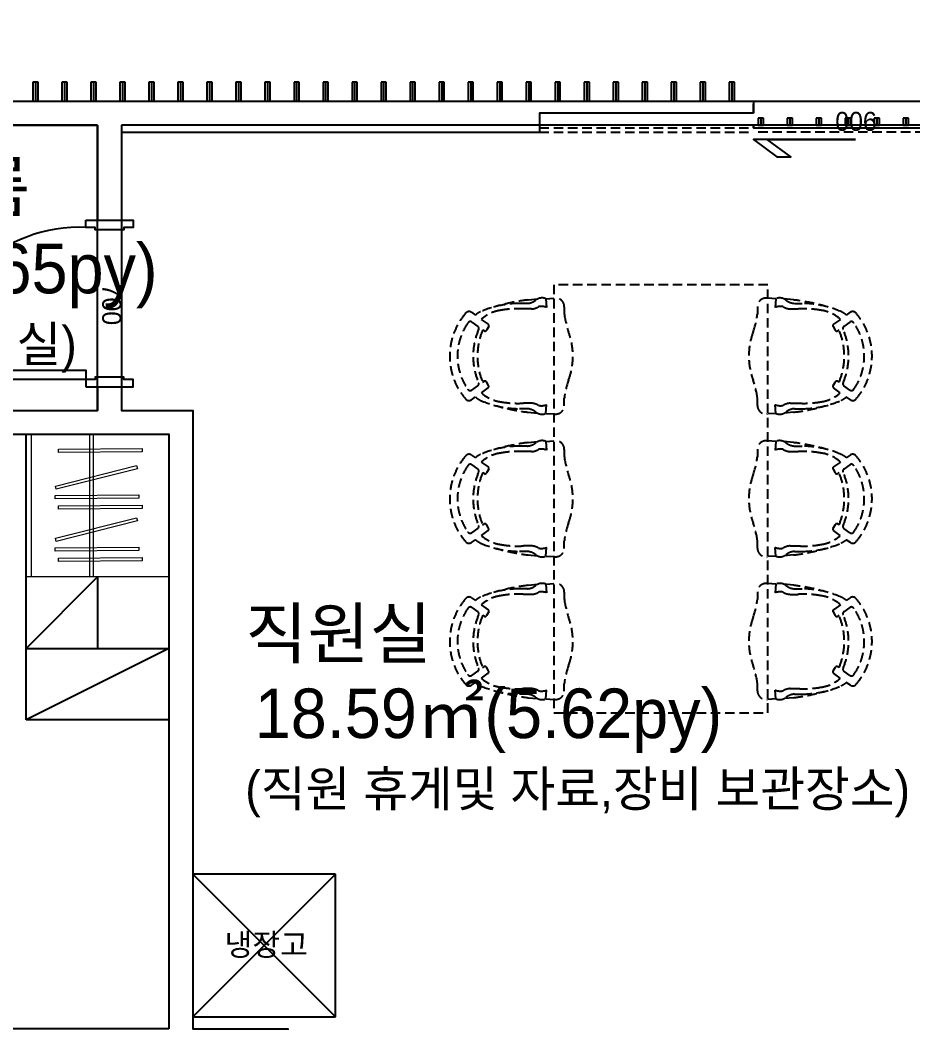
# Model space of a CAD drawing. Extents: x 11477420 to 23072185, y -28506554 to -14238804.
# Drawn here: x 11498712 to 11502467, y -14281274 to -14277058 of the extents above; entities that cross this region are included whole.
import ezdxf
from ezdxf.enums import TextEntityAlignment as Align

# ---------------------------------------------------------------- set-up
doc = ezdxf.new("R2010")
doc.units = 0
doc.header["$LTSCALE"] = 50
doc.header["$MEASUREMENT"] = 0
doc.linetypes.add('DH-HID2', pattern=[1.2, 0.8, -0.4])
doc.layers.get('0').update_dxf_attribs({"linetype": 'CONTINUOUS'})
doc.layers.get('DEFPOINTS').update_dxf_attribs({"linetype": 'CONTINUOUS'})
for name, color, linetype in [('0-ELC TEXT', 7, 'CONTINUOUS'), ('03-WAL NEW', 3, 'CONTINUOUS'), ('04_FUR', 6, 'CONTINUOUS'), ('07-DIM WAL', 5, 'CONTINUOUS'), ('1.천장.벽체선(내벽)', 3, 'CONTINUOUS'), ('2.글자선', 60, 'CONTINUOUS'), ('3 가구-붙박이', 6, 'CONTINUOUS'), ('3.기호.계단선', 30, 'CONTINUOUS'), ('4.가구-붙박이', 6, 'CONTINUOUS'), ('C-WIN', 4, 'CONTINUOUS'), ('CO-DO-FR', 7, 'CONTINUOUS'), ('CO-DOOR', 8, 'CONTINUOUS'), ('FU-FURM', 251, 'DH-HID2')]:
    doc.layers.add(name, color=color, linetype=linetype)
doc.layers.add('Arch', color=8, linetype='CONTINUOUS', lineweight=0)
doc.styles.add('DAWIN', font='NanumSquareR.ttf')
doc.styles.add('W-TEXT2', font='Dotum.ttf')
doc.styles.add('맑은 고딕', font='malgun.ttf')
doc.styles.add('코레일둥고', font='Korail_Round_Gothic_Medium.ttf')
doc.dimstyles.new('80', dxfattribs={"dimscale": 80, "dimtxt": 2.2, "dimasz": 3, "dimexe": 1.25, "dimexo": 0.625, "dimtad": 1, "dimdec": 0, "dimzin": 0, "dimdsep": 46, "dimlunit": 6, "dimtxsty": 'DAWIN', "dimblk1": 'DOTSMALL', "dimblk2": 'DOTSMALL', "dimsah": 1, "dimcen": 0.001, "dimclrd": 1, "dimclre": 1, "dimclrt": 3, "dimadec": 0, "dimazin": 0, "dimtfac": 1, "dimtdec": 0, "dimtix": 1, "dimtmove": 2, "dimatfit": 3, "dimldrblk": 'DOTSMALL', "dimfxl": 0, "dimtolj": 1, "dimtzin": 0, "dimarcsym": 0})

# ---------------------------------------------------------------- blocks, each defined once
blk = doc.blocks.new('flooor2')
at = {"layer": '03-WAL NEW', "color": 8}
for p, q in [((11533188.1, -14277319.4), (11533166.1, -14277319.4)), ((11533166.1, -14277319.4), (11533166.1, -14277399.4)), ((11533188.1, -14277399.4), (11533188.1, -14277319.4)), ((11533310.1, -14277319.4), (11533288.1, -14277319.4)), ((11533288.1, -14277319.4), (11533288.1, -14277399.4)), ((11533310.1, -14277399.4), (11533310.1, -14277319.4)), ((11533432.1, -14277319.4), (11533410.1, -14277319.4)), ((11533410.1, -14277319.4), (11533410.1, -14277399.4)), ((11533432.1, -14277399.4), (11533432.1, -14277319.4)), ((11533554.1, -14277319.4), (11533532.1, -14277319.4)), ((11533532.1, -14277319.4), (11533532.1, -14277399.4)), ((11533554.1, -14277399.4), (11533554.1, -14277319.4)), ((11533676.1, -14277319.4), (11533654.1, -14277319.4)), ((11533654.1, -14277319.4), (11533654.1, -14277399.4)), ((11533676.1, -14277399.4), (11533676.1, -14277319.4)), ((11533798.1, -14277319.4), (11533776.1, -14277319.4)), ((11533776.1, -14277319.4), (11533776.1, -14277399.4)), ((11533798.1, -14277399.4), (11533798.1, -14277319.4)), ((11533920.1, -14277319.4), (11533898.1, -14277319.4)), ((11533898.1, -14277319.4), (11533898.1, -14277399.4)), ((11533920.1, -14277399.4), (11533920.1, -14277319.4)), ((11534042.1, -14277319.4), (11534020.1, -14277319.4)), ((11534020.1, -14277319.4), (11534020.1, -14277399.4)), ((11534042.1, -14277399.4), (11534042.1, -14277319.4)), ((11534164.1, -14277319.4), (11534142.1, -14277319.4)), ((11534142.1, -14277319.4), (11534142.1, -14277399.4)), ((11534164.1, -14277399.4), (11534164.1, -14277319.4)), ((11534286.1, -14277319.4), (11534264.1, -14277319.4)), ((11534264.1, -14277319.4), (11534264.1, -14277399.4)), ((11534286.1, -14277399.4), (11534286.1, -14277319.4)), ((11534408.1, -14277319.4), (11534386.1, -14277319.4)), ((11534386.1, -14277319.4), (11534386.1, -14277399.4)), ((11534408.1, -14277399.4), (11534408.1, -14277319.4)), ((11534530.1, -14277319.4), (11534508.1, -14277319.4)), ((11534508.1, -14277319.4), (11534508.1, -14277399.4)), ((11534530.1, -14277399.4), (11534530.1, -14277319.4)), ((11534652.1, -14277319.4), (11534630.1, -14277319.4)), ((11534630.1, -14277319.4), (11534630.1, -14277399.4)), ((11534652.1, -14277399.4), (11534652.1, -14277319.4)), ((11534774.1, -14277319.4), (11534752.1, -14277319.4)), ((11534752.1, -14277319.4), (11534752.1, -14277399.4)), ((11534774.1, -14277399.4), (11534774.1, -14277319.4)), ((11534896.1, -14277319.4), (11534874.1, -14277319.4)), ((11534874.1, -14277319.4), (11534874.1, -14277399.4)), ((11534896.1, -14277399.4), (11534896.1, -14277319.4)), ((11535018.1, -14277319.4), (11534996.1, -14277319.4)), ((11534996.1, -14277319.4), (11534996.1, -14277399.4)), ((11535018.1, -14277399.4), (11535018.1, -14277319.4)), ((11535140.1, -14277319.4), (11535118.1, -14277319.4)), ((11535118.1, -14277319.4), (11535118.1, -14277399.4)), ((11535140.1, -14277399.4), (11535140.1, -14277319.4)), ((11535262.1, -14277319.4), (11535240.1, -14277319.4)), ((11535240.1, -14277319.4), (11535240.1, -14277399.4)), ((11535262.1, -14277399.4), (11535262.1, -14277319.4)), ((11535384.1, -14277319.4), (11535362.1, -14277319.4)), ((11535362.1, -14277319.4), (11535362.1, -14277399.4)), ((11535384.1, -14277399.4), (11535384.1, -14277319.4)), ((11535506.1, -14277319.4), (11535484.1, -14277319.4)), ((11535484.1, -14277319.4), (11535484.1, -14277399.4)), ((11535506.1, -14277399.4), (11535506.1, -14277319.4)), ((11535628.1, -14277319.4), (11535606.1, -14277319.4)), ((11535606.1, -14277319.4), (11535606.1, -14277399.4)), ((11535628.1, -14277399.4), (11535628.1, -14277319.4)), ((11535750.1, -14277319.4), (11535728.1, -14277319.4)), ((11535728.1, -14277319.4), (11535728.1, -14277399.4)), ((11535750.1, -14277399.4), (11535750.1, -14277319.4)), ((11535872.1, -14277319.4), (11535850.1, -14277319.4)), ((11535850.1, -14277319.4), (11535850.1, -14277399.4)), ((11535872.1, -14277399.4), (11535872.1, -14277319.4)), ((11535994.1, -14277319.4), (11535972.1, -14277319.4)), ((11535972.1, -14277319.4), (11535972.1, -14277399.4)), ((11535994.1, -14277399.4), (11535994.1, -14277319.4)), ((11536116.1, -14277319.4), (11536094.1, -14277319.4)), ((11536094.1, -14277319.4), (11536094.1, -14277399.4)), ((11536116.1, -14277399.4), (11536116.1, -14277319.4)), ((11533166.1, -14277399.4), (11533188.1, -14277399.4)), ((11533288.1, -14277399.4), (11533310.1, -14277399.4)), ((11533410.1, -14277399.4), (11533432.1, -14277399.4)), ((11533532.1, -14277399.4), (11533554.1, -14277399.4)), ((11533654.1, -14277399.4), (11533676.1, -14277399.4)), ((11533776.1, -14277399.4), (11533798.1, -14277399.4)), ((11533898.1, -14277399.4), (11533920.1, -14277399.4)), ((11534020.1, -14277399.4), (11534042.1, -14277399.4)), ((11534142.1, -14277399.4), (11534164.1, -14277399.4)), ((11534264.1, -14277399.4), (11534286.1, -14277399.4)), ((11534386.1, -14277399.4), (11534408.1, -14277399.4)), ((11534508.1, -14277399.4), (11534530.1, -14277399.4)), ((11534630.1, -14277399.4), (11534652.1, -14277399.4)), ((11534752.1, -14277399.4), (11534774.1, -14277399.4)), ((11534874.1, -14277399.4), (11534896.1, -14277399.4)), ((11534996.1, -14277399.4), (11535018.1, -14277399.4)), ((11535118.1, -14277399.4), (11535140.1, -14277399.4)), ((11535240.1, -14277399.4), (11535262.1, -14277399.4)), ((11535362.1, -14277399.4), (11535384.1, -14277399.4)), ((11535484.1, -14277399.4), (11535506.1, -14277399.4)), ((11535606.1, -14277399.4), (11535628.1, -14277399.4)), ((11535728.1, -14277399.4), (11535750.1, -14277399.4)), ((11535850.1, -14277399.4), (11535872.1, -14277399.4)), ((11535972.1, -14277399.4), (11535994.1, -14277399.4)), ((11536094.1, -14277399.4), (11536116.1, -14277399.4)), ((11536238.1, -14277470.2), (11536216.1, -14277470.2)), ((11536216.1, -14277470.2), (11536216.1, -14277500.2)), ((11536216.1, -14277500.2), (11536238.1, -14277500.2)), ((11536238.1, -14277500.2), (11536238.1, -14277470.2)), ((11536360.1, -14277470.2), (11536338.1, -14277470.2)), ((11536338.1, -14277470.2), (11536338.1, -14277500.2)), ((11536338.1, -14277500.2), (11536360.1, -14277500.2)), ((11536360.1, -14277500.2), (11536360.1, -14277470.2)), ((11536482.1, -14277470.2), (11536460.1, -14277470.2)), ((11536460.1, -14277470.2), (11536460.1, -14277500.2)), ((11536460.1, -14277500.2), (11536482.1, -14277500.2)), ((11536482.1, -14277500.2), (11536482.1, -14277470.2)), ((11536604.1, -14277470.2), (11536582.1, -14277470.2)), ((11536582.1, -14277470.2), (11536582.1, -14277500.2)), ((11536582.1, -14277500.2), (11536604.1, -14277500.2)), ((11536604.1, -14277500.2), (11536604.1, -14277470.2)), ((11536726.1, -14277470.2), (11536704.1, -14277470.2)), ((11536704.1, -14277470.2), (11536704.1, -14277500.2)), ((11536704.1, -14277500.2), (11536726.1, -14277500.2)), ((11536726.1, -14277500.2), (11536726.1, -14277470.2)), ((11536848.1, -14277470.2), (11536826.1, -14277470.2)), ((11536826.1, -14277470.2), (11536826.1, -14277500.2)), ((11536826.1, -14277500.2), (11536848.1, -14277500.2)), ((11536848.1, -14277500.2), (11536848.1, -14277470.2))]:
    blk.add_line(p, q, dxfattribs=at)
at = {"layer": '03-WAL NEW', "color": 8, "ltscale": 10}
for p, q in [((11533177.1, -14277319.4), (11533177.1, -14277399.4)), ((11533299.1, -14277319.4), (11533299.1, -14277399.4)), ((11533421.1, -14277319.4), (11533421.1, -14277399.4)), ((11533543.1, -14277319.4), (11533543.1, -14277399.4)), ((11533665.1, -14277319.4), (11533665.1, -14277399.4)), ((11533787.1, -14277319.4), (11533787.1, -14277399.4)), ((11533909.1, -14277319.4), (11533909.1, -14277399.4)), ((11534031.1, -14277319.4), (11534031.1, -14277399.4)), ((11534153.1, -14277319.4), (11534153.1, -14277399.4)), ((11534275.1, -14277319.4), (11534275.1, -14277399.4)), ((11534397.1, -14277319.4), (11534397.1, -14277399.4)), ((11534519.1, -14277319.4), (11534519.1, -14277399.4)), ((11534641.1, -14277319.4), (11534641.1, -14277399.4)), ((11534763.1, -14277319.4), (11534763.1, -14277399.4)), ((11534885.1, -14277319.4), (11534885.1, -14277399.4)), ((11535007.1, -14277319.4), (11535007.1, -14277399.4)), ((11535129.1, -14277319.4), (11535129.1, -14277399.4)), ((11535251.1, -14277319.4), (11535251.1, -14277399.4)), ((11535373.1, -14277319.4), (11535373.1, -14277399.4)), ((11535495.1, -14277319.4), (11535495.1, -14277399.4)), ((11535617.1, -14277319.4), (11535617.1, -14277399.4)), ((11535739.1, -14277319.4), (11535739.1, -14277399.4)), ((11535861.1, -14277319.4), (11535861.1, -14277399.4)), ((11535983.1, -14277319.4), (11535983.1, -14277399.4)), ((11536105.1, -14277319.4), (11536105.1, -14277399.4)), ((11536227.1, -14277470.2), (11536227.1, -14277500.2)), ((11536349.1, -14277470.2), (11536349.1, -14277500.2)), ((11536471.1, -14277470.2), (11536471.1, -14277500.2)), ((11536593.1, -14277470.2), (11536593.1, -14277500.2)), ((11536715.1, -14277470.2), (11536715.1, -14277500.2)), ((11536837.1, -14277470.2), (11536837.1, -14277500.2))]:
    blk.add_line(p, q, dxfattribs=at)
at = {"layer": '04_FUR', "color": 8}
blk.add_line((11534438.1, -14281249.4), (11533838.1, -14280649.4), dxfattribs=at)
at = {"layer": '1.천장.벽체선(내벽)', "ltscale": 30}
for p, q in [((11530238.1, -14277399.4), (11536196.1, -14277399.4)), ((11536196.1, -14277399.4), (11536196.1, -14277449.4)), ((11531638.1, -14277499.4), (11533438.1, -14277499.4)), ((11533438.1, -14277499.4), (11533438.1, -14277899.4)), ((11533538.1, -14277529.4), (11535296.1, -14277529.4)), ((11533538.1, -14277529.4), (11533538.1, -14277899.4)), ((11533438.1, -14277899.4), (11533538.1, -14277899.4)), ((11533438.1, -14278599.4), (11533538.1, -14278599.4)), ((11533438.1, -14278599.4), (11533438.1, -14278699.4)), ((11533538.1, -14278599.4), (11533538.1, -14278699.4)), ((11531638.1, -14278699.4), (11533438.1, -14278699.4)), ((11533538.1, -14278699.4), (11533838.1, -14278699.4)), ((11533838.1, -14278699.4), (11533838.1, -14281299.4)), ((11530338.1, -14278799.4), (11533738.1, -14278799.4)), ((11533738.1, -14278799.4), (11533738.1, -14281299.4))]:
    blk.add_line(p, q, dxfattribs=at)
blk.add_lwpolyline([(11536196.1, -14277449.4), (11535296.1, -14277449.4), (11535296.1, -14277529.4)], dxfattribs=at)
at = {"layer": '3 가구-붙박이', "color": 8}
for p, q in [((11533138.1, -14279999.4), (11533138.1, -14278799.4)), ((11533138.1, -14278799.4), (11533738.1, -14278799.4)), ((11533738.1, -14278799.4), (11533738.1, -14279999.4)), ((11533438.1, -14279399.4), (11533138.1, -14279699.4)), ((11533438.1, -14279399.4), (11533438.1, -14279699.4)), ((11533138.1, -14279699.4), (11533738.1, -14279699.4)), ((11533138.1, -14279699.4), (11533738.1, -14279699.4)), ((11533738.1, -14279699.4), (11533138.1, -14279999.4)), ((11533738.1, -14279999.4), (11533138.1, -14279999.4))]:
    blk.add_line(p, q, dxfattribs=at)
at = {"layer": '4.가구-붙박이', "color": 8}
for p, q in [((11534438.1, -14280649.4), (11533838.1, -14281249.4)), ((11534438.1, -14280649.4), (11533838.1, -14280649.4)), ((11533838.1, -14280649.4), (11533838.1, -14281249.4)), ((11534438.1, -14281249.4), (11534438.1, -14280649.4)), ((11533838.1, -14281249.4), (11534438.1, -14281249.4))]:
    blk.add_line(p, q, dxfattribs=at)
at = {"layer": 'Arch', "color": 8}
for p, q in [((11533138.1, -14278799.4), (11533738.1, -14278799.4)), ((11533138.1, -14279399.4), (11533138.1, -14278799.4)), ((11533158.1, -14278799.4), (11533158.1, -14279399.4)), ((11533405.6, -14279399.4), (11533405.6, -14278799.4)), ((11533420.6, -14279399.4), (11533420.6, -14278799.4)), ((11533738.1, -14278799.4), (11533738.1, -14279399.4)), ((11533273.4, -14278862.1), (11533625.5, -14278859)), ((11533273.5, -14278876.1), (11533273.4, -14278862.1)), ((11533625.7, -14278873), (11533273.5, -14278876.1)), ((11533625.5, -14278859), (11533625.7, -14278873)), ((11533260.9, -14279016.9), (11533602.3, -14278930.5)), ((11533602.3, -14278930.5), (11533605.7, -14278944.1)), ((11533605.7, -14278944.1), (11533264.3, -14279030.5)), ((11533264.3, -14279030.5), (11533260.9, -14279016.9)), ((11533259.2, -14279056.8), (11533611.4, -14279053.7)), ((11533259.3, -14279070.8), (11533259.2, -14279056.8)), ((11533611.4, -14279053.7), (11533611.5, -14279067.7)), ((11533611.5, -14279067.7), (11533259.3, -14279070.8)), ((11533273.4, -14279100.7), (11533625.5, -14279097.6)), ((11533273.5, -14279114.7), (11533273.4, -14279100.7)), ((11533625.5, -14279097.6), (11533625.7, -14279111.6)), ((11533625.7, -14279111.6), (11533273.5, -14279114.7)), ((11533260.9, -14279236.7), (11533602.3, -14279150.3)), ((11533605.7, -14279163.9), (11533264.3, -14279250.3)), ((11533602.3, -14279150.3), (11533605.7, -14279163.9)), ((11533259.2, -14279276.6), (11533611.4, -14279273.5)), ((11533264.3, -14279250.3), (11533260.9, -14279236.7)), ((11533611.4, -14279273.5), (11533611.5, -14279287.5)), ((11533259.3, -14279290.6), (11533259.2, -14279276.6)), ((11533611.5, -14279287.5), (11533259.3, -14279290.6)), ((11533273.4, -14279320.5), (11533625.5, -14279317.4)), ((11533625.5, -14279317.4), (11533625.7, -14279331.4)), ((11533273.5, -14279334.5), (11533273.4, -14279320.5)), ((11533625.7, -14279331.4), (11533273.5, -14279334.5)), ((11533738.1, -14279399.4), (11533138.1, -14279399.4))]:
    blk.add_line(p, q, dxfattribs=at)
at = {"layer": 'CO-DO-FR', "color": 8}
for points in [[(11533388.1, -14277899.4), (11533588.1, -14277899.4), (11533588.1, -14277929.4), (11533548.1, -14277929.4), (11533548.1, -14277939.4), (11533428.1, -14277939.4), (11533428.1, -14277929.4), (11533388.1, -14277929.4), (11533388.1, -14277899.4)], [(11533388.1, -14278599.4), (11533588.1, -14278599.4), (11533588.1, -14278569.4), (11533548.1, -14278569.4), (11533548.1, -14278559.4), (11533428.1, -14278559.4), (11533428.1, -14278569.4), (11533388.1, -14278569.4), (11533388.1, -14278599.4)]]:
    blk.add_lwpolyline(points, close=True, dxfattribs=at)
at = {"layer": 'CO-DOOR', "color": 8, "linetype": 'DH-HID2'}
for points in [[(11536196.1, -14277449.4), (11536196.1, -14277399.4), (11537096.1, -14277399.4), (11537096.1, -14277529.4), (11536196.1, -14277529.4)], [(11536196.1, -14277449.4), (11535296.1, -14277449.4), (11535296.1, -14277529.4), (11536196.1, -14277529.4)]]:
    blk.add_lwpolyline(points, dxfattribs=at)
blk.add_lwpolyline([(11536196.1, -14277500.2), (11535296.1, -14277500.2), (11535296.1, -14277510.2), (11536196.1, -14277510.2)], close=True, dxfattribs=at)
at = {"layer": 'CO-DOOR', "color": 8}
for points in [[(11537096.1, -14277500.2), (11536196.1, -14277500.2), (11536196.1, -14277510.2), (11537096.1, -14277510.2)], [(11536625.2, -14277560.2), (11536196.1, -14277560.2), (11536294.7, -14277632.5), (11536353, -14277632.5), (11536254.4, -14277560.2), (11536625.2, -14277560.2)]]:
    blk.add_lwpolyline(points, close=True, dxfattribs=at)
at = {"layer": 'CO-DOOR'}
blk.add_lwpolyline([(11532748.1, -14278529.4), (11533388.1, -14278529.4), (11533388.1, -14278569.4), (11532748.1, -14278569.4)], close=True, dxfattribs=at)
blk.add_arc((11533359.9, -14278540.7), 611.9, 87.3614, 181.0566, dxfattribs=at)
at = {"layer": 'FU-FURM', "color": 8}
for p, q in [((11535356.9, -14278170.5), (11535356.9, -14279970.5)), ((11536256.9, -14278170.5), (11535356.9, -14278170.5)), ((11536256.9, -14279970.5), (11536256.9, -14278170.5)), ((11535245.4, -14278249), (11535212.2, -14278249)), ((11535249.1, -14278234.2), (11535290.1, -14278229.7)), ((11535323.4, -14278229.2), (11535326.6, -14278266)), ((11535323.5, -14278229.6), (11535357.1, -14278227.1)), ((11535400.9, -14278262.8), (11535400.9, -14278294.2)), ((11536212.8, -14278262.8), (11536212.8, -14278294.2)), ((11536290.3, -14278229.6), (11536256.7, -14278227.1)), ((11536290.3, -14278229.2), (11536287.1, -14278266)), ((11536364.6, -14278234.2), (11536323.6, -14278229.7)), ((11536368.3, -14278249), (11536401.5, -14278249)), ((11535010.5, -14278286.6), (11535026.9, -14278298.1)), ((11535262.8, -14278272.4), (11535229.6, -14278272.4)), ((11536350.9, -14278272.4), (11536384.1, -14278272.4)), ((11536603.3, -14278286.6), (11536586.8, -14278298.1)), ((11535012.1, -14278327.4), (11535037.7, -14278346)), ((11535051.6, -14278316.2), (11535080.9, -14278336.8)), ((11535083, -14278346.4), (11535073.6, -14278361.9)), ((11536530.8, -14278346.4), (11536540.2, -14278361.9)), ((11536562.1, -14278316.2), (11536532.8, -14278336.8)), ((11536601.6, -14278327.4), (11536576, -14278346)), ((11535057.9, -14278360.4), (11535063.2, -14278364.1)), ((11536555.8, -14278360.4), (11536550.5, -14278364.1)), ((11535011.6, -14278613.4), (11535037.5, -14278595.3)), ((11535057.4, -14278580.6), (11535062.7, -14278576.9)), ((11535082.5, -14278594.5), (11535073, -14278579.1)), ((11536531.3, -14278594.5), (11536540.7, -14278579.1)), ((11536556.4, -14278580.6), (11536551, -14278576.9)), ((11536602.1, -14278613.4), (11536576.2, -14278595.3)), ((11535010, -14278654.4), (11535027, -14278642.5)), ((11535052.3, -14278625.2), (11535080.4, -14278604.2)), ((11536561.5, -14278625.2), (11536533.3, -14278604.2)), ((11536603.8, -14278654.4), (11536586.8, -14278642.5)), ((11535262.8, -14278668.6), (11535229.6, -14278668.6)), ((11535323.4, -14278711.8), (11535326.6, -14278675)), ((11535400.9, -14278678.2), (11535400.9, -14278646.8)), ((11536212.8, -14278678.2), (11536212.8, -14278646.8)), ((11536290.3, -14278711.8), (11536287.1, -14278675)), ((11536350.9, -14278668.6), (11536384.1, -14278668.6)), ((11535245.4, -14278692), (11535212.2, -14278692)), ((11535249.1, -14278706.8), (11535287.5, -14278710)), ((11535323.5, -14278711.3), (11535357.1, -14278713.8)), ((11536290.3, -14278711.3), (11536256.7, -14278713.8)), ((11536364.6, -14278706.8), (11536326.3, -14278710)), ((11536368.3, -14278692), (11536401.5, -14278692)), ((11535245.4, -14278849), (11535212.2, -14278849)), ((11535249.1, -14278834.2), (11535290.1, -14278829.7)), ((11535323.4, -14278829.2), (11535326.6, -14278866)), ((11535323.5, -14278829.6), (11535357.1, -14278827.1)), ((11536290.3, -14278829.6), (11536256.7, -14278827.1)), ((11536290.3, -14278829.2), (11536287.1, -14278866)), ((11536364.6, -14278834.2), (11536323.6, -14278829.7)), ((11536368.3, -14278849), (11536401.5, -14278849)), ((11535010.5, -14278886.6), (11535026.9, -14278898.1)), ((11535262.8, -14278872.4), (11535229.6, -14278872.4)), ((11535400.9, -14278862.8), (11535400.9, -14278894.2)), ((11536212.8, -14278862.8), (11536212.8, -14278894.2)), ((11536350.9, -14278872.4), (11536384.1, -14278872.4)), ((11536603.3, -14278886.6), (11536586.8, -14278898.1)), ((11535012.1, -14278927.4), (11535037.7, -14278946)), ((11535051.6, -14278916.2), (11535080.9, -14278936.8)), ((11536562.1, -14278916.2), (11536532.8, -14278936.8)), ((11536601.6, -14278927.4), (11536576, -14278946)), ((11535057.9, -14278960.4), (11535063.2, -14278964.1)), ((11535083, -14278946.4), (11535073.6, -14278961.9)), ((11536530.8, -14278946.4), (11536540.2, -14278961.9)), ((11536555.8, -14278960.4), (11536550.5, -14278964.1)), ((11535057.4, -14279180.6), (11535062.7, -14279176.9)), ((11535082.5, -14279194.5), (11535073, -14279179.1)), ((11536531.3, -14279194.5), (11536540.7, -14279179.1)), ((11536556.4, -14279180.6), (11536551, -14279176.9)), ((11535011.6, -14279213.4), (11535037.5, -14279195.3)), ((11535052.3, -14279225.2), (11535080.4, -14279204.2)), ((11536561.5, -14279225.2), (11536533.3, -14279204.2)), ((11536602.1, -14279213.4), (11536576.2, -14279195.3)), ((11535010, -14279254.4), (11535027, -14279242.5)), ((11535262.8, -14279268.6), (11535229.6, -14279268.6)), ((11535323.4, -14279311.8), (11535326.6, -14279275)), ((11535400.9, -14279278.2), (11535400.9, -14279246.8)), ((11536212.8, -14279278.2), (11536212.8, -14279246.8)), ((11536290.3, -14279311.8), (11536287.1, -14279275)), ((11536350.9, -14279268.6), (11536384.1, -14279268.6)), ((11536603.8, -14279254.4), (11536586.8, -14279242.5)), ((11535245.4, -14279292), (11535212.2, -14279292)), ((11535249.1, -14279306.8), (11535287.5, -14279310)), ((11535323.5, -14279311.3), (11535357.1, -14279313.8)), ((11536290.3, -14279311.3), (11536256.7, -14279313.8)), ((11536364.6, -14279306.8), (11536326.3, -14279310)), ((11536368.3, -14279292), (11536401.5, -14279292)), ((11535249.1, -14279434.2), (11535290.1, -14279429.7)), ((11535323.4, -14279429.2), (11535326.6, -14279466)), ((11535323.5, -14279429.6), (11535357.1, -14279427.1)), ((11536290.3, -14279429.6), (11536256.7, -14279427.1)), ((11536290.3, -14279429.2), (11536287.1, -14279466)), ((11536364.6, -14279434.2), (11536323.6, -14279429.7)), ((11535010.5, -14279486.6), (11535026.9, -14279498.1)), ((11535245.4, -14279449), (11535212.2, -14279449)), ((11535262.8, -14279472.4), (11535229.6, -14279472.4)), ((11535400.9, -14279462.8), (11535400.9, -14279494.2)), ((11536212.8, -14279462.8), (11536212.8, -14279494.2)), ((11536350.9, -14279472.4), (11536384.1, -14279472.4)), ((11536368.3, -14279449), (11536401.5, -14279449)), ((11536603.3, -14279486.6), (11536586.8, -14279498.1)), ((11535012.1, -14279527.4), (11535037.7, -14279546)), ((11535051.6, -14279516.2), (11535080.9, -14279536.8)), ((11536562.1, -14279516.2), (11536532.8, -14279536.8)), ((11536601.6, -14279527.4), (11536576, -14279546)), ((11535057.9, -14279560.4), (11535063.2, -14279564.1)), ((11535083, -14279546.4), (11535073.6, -14279561.9)), ((11536530.8, -14279546.4), (11536540.2, -14279561.9)), ((11536555.8, -14279560.4), (11536550.5, -14279564.1)), ((11535057.4, -14279780.6), (11535062.7, -14279776.9)), ((11535082.5, -14279794.5), (11535073, -14279779.1)), ((11536531.3, -14279794.5), (11536540.7, -14279779.1)), ((11536556.4, -14279780.6), (11536551, -14279776.9)), ((11535011.6, -14279813.4), (11535037.5, -14279795.3)), ((11535052.3, -14279825.2), (11535080.4, -14279804.2)), ((11536561.5, -14279825.2), (11536533.3, -14279804.2)), ((11536602.1, -14279813.4), (11536576.2, -14279795.3)), ((11535010, -14279854.4), (11535027, -14279842.5)), ((11535400.9, -14279878.2), (11535400.9, -14279846.8)), ((11536212.8, -14279878.2), (11536212.8, -14279846.8)), ((11536603.8, -14279854.4), (11536586.8, -14279842.5)), ((11535245.4, -14279892), (11535212.2, -14279892)), ((11535262.8, -14279868.6), (11535229.6, -14279868.6)), ((11535249.1, -14279906.8), (11535287.5, -14279910)), ((11535323.4, -14279911.8), (11535326.6, -14279875)), ((11536290.3, -14279911.8), (11536287.1, -14279875)), ((11536364.6, -14279906.8), (11536326.3, -14279910)), ((11536350.9, -14279868.6), (11536384.1, -14279868.6)), ((11536368.3, -14279892), (11536401.5, -14279892)), ((11535323.5, -14279911.3), (11535357.1, -14279913.8)), ((11536290.3, -14279911.3), (11536256.7, -14279913.8)), ((11535356.9, -14279970.5), (11536256.9, -14279970.5))]:
    blk.add_line(p, q, dxfattribs=at)
for centre, radius, start, end in [((11535217.8, -14278678.6), 429.7, 90.741, 113.2464), ((11535359.7, -14279131.8), 904.4, 97.027, 106.4522), ((11535240.3, -14278182.9), 66.3, 274.4485, 309.3424), ((11535258.8, -14278206.2), 66.3, 273.4486, 300.9443), ((11535307.4, -14278268.9), 42.8, 68.0372, 125.8882), ((11535304.9, -14278320.6), 58.8, 68.3372, 101.7542), ((11535364.8, -14278262.8), 36.1, 0, 97.0165), ((11536249, -14278262.8), 36.1, 82.9835, 180), ((11536308.8, -14278320.6), 58.8, 78.2458, 111.6628), ((11536306.3, -14278268.9), 42.8, 54.1118, 111.9628), ((11536354.9, -14278206.2), 66.3, 239.0557, 266.5514), ((11536373.5, -14278182.9), 66.3, 230.6576, 265.5515), ((11536254, -14279131.8), 904.4, 73.5478, 82.973), ((11536396, -14278678.6), 429.7, 66.7536, 89.259), ((11535194.6, -14278470.7), 275.8, 138.9849, 220.9236), ((11535000.3, -14278301.6), 18.1, 55.9124, 139.2502), ((11535092.8, -14278374.3), 100.8, 116.247, 130.7292), ((11535153.1, -14278427.5), 150.6, 97.4757, 132.378), ((11535205.7, -14278675.1), 403.4, 86.5986, 100.3067), ((11535765.6, -14278246.9), 367.7, 187.3884, 199.5163), ((11535848.2, -14278246.9), 367.7, 340.4837, 352.6116), ((11536408, -14278675.1), 403.4, 79.6933, 93.4014), ((11536460.6, -14278427.5), 150.6, 47.622, 82.5243), ((11536520.9, -14278374.3), 100.8, 49.2708, 63.753), ((11536613.5, -14278301.6), 18.1, 40.7498, 124.0876), ((11536419.1, -14278470.7), 275.8, 319.0764, 41.0151), ((11535194.6, -14278470.7), 243.3, 145.1442, 214.746), ((11535005.4, -14278337.2), 11.7, 55.4666, 152.3478), ((11535031.9, -14278353.7), 9.64, 333.6473, 52.908), ((11535076.8, -14278342.7), 7.23, 328.6924, 55.0004), ((11536537, -14278342.7), 7.23, 124.9996, 211.3076), ((11536581.8, -14278353.7), 9.64, 127.092, 206.3527), ((11536608.3, -14278337.2), 11.7, 27.6522, 124.5334), ((11536419.1, -14278470.7), 243.3, 325.254, 34.8558), ((11535301.7, -14278470.7), 284.4, 156.6471, 203.3047), ((11535319.8, -14278470.7), 284.4, 157.1404, 202.724), ((11535067.4, -14278358.2), 7.23, 234.9995, 328.6929), ((11535147.3, -14278470.5), 289.7, 339.6554, 20.3445), ((11536466.4, -14278470.5), 289.7, 159.6555, 200.3446), ((11536546.4, -14278358.2), 7.23, 211.3071, 305.0005), ((11536294, -14278470.7), 284.4, 337.276, 22.8596), ((11536312.1, -14278470.7), 284.4, 336.6953, 23.3529), ((11535031.7, -14278587.6), 9.64, 307.092, 26.3528), ((11535066.9, -14278582.8), 7.23, 31.3071, 124.9997), ((11535076.3, -14278598.3), 7.23, 304.9997, 31.3075), ((11535765.6, -14278694.1), 367.7, 160.4837, 172.6116), ((11535848.2, -14278694.1), 367.7, 7.3884, 19.5163), ((11536537.5, -14278598.3), 7.23, 148.6925, 235.0003), ((11536546.9, -14278582.8), 7.23, 55.0003, 148.6929), ((11536582, -14278587.6), 9.64, 153.6472, 232.908), ((11535004.9, -14278603.7), 11.7, 207.6527, 304.5336), ((11535093, -14278566.3), 100.8, 229.1184, 243.753), ((11535153.1, -14278513.5), 150.6, 227.9194, 262.5243), ((11536460.6, -14278513.5), 150.6, 277.4757, 312.0806), ((11536520.8, -14278566.3), 100.8, 296.247, 310.8816), ((11536608.8, -14278603.7), 11.7, 235.4664, 332.3473), ((11534999.8, -14278639.4), 18.1, 220.7501, 304.0875), ((11535217.8, -14278262.3), 429.7, 246.7536, 269.259), ((11535359.7, -14277809.2), 904.4, 253.5478, 262.973), ((11535205.7, -14278265.9), 403.4, 259.6933, 273.4014), ((11535258.8, -14278734.8), 66.3, 59.0557, 86.5514), ((11535304.9, -14278620.4), 58.8, 258.2458, 291.6628), ((11535364.8, -14278678.2), 36.1, 262.9835, 0), ((11536249, -14278678.2), 36.1, 180, 277.0165), ((11536308.8, -14278620.4), 58.8, 248.3372, 281.7542), ((11536354.9, -14278734.8), 66.3, 93.4486, 120.9443), ((11536254, -14277809.2), 904.4, 277.027, 286.4522), ((11536408, -14278265.9), 403.4, 266.5986, 280.3067), ((11536396, -14278262.3), 429.7, 270.741, 293.2464), ((11536613.9, -14278639.4), 18.1, 235.9125, 319.2499), ((11535207.1, -14278758.1), 66.3, 97.6833, 97.6834), ((11535240.3, -14278758.1), 66.3, 50.6575, 85.5515), ((11535307.4, -14278672.1), 42.8, 234.1119, 291.9627), ((11536306.3, -14278672.1), 42.8, 248.0373, 305.8881), ((11536373.5, -14278758.1), 66.3, 94.4485, 129.3425), ((11536406.7, -14278758.1), 66.3, 82.3166, 82.3167), ((11535217.8, -14279278.6), 429.7, 90.741, 113.2464), ((11535359.7, -14279731.8), 904.4, 97.027, 106.4522), ((11535240.3, -14278782.9), 66.3, 274.4485, 309.3424), ((11535307.4, -14278868.9), 42.8, 68.0372, 125.8882), ((11535364.8, -14278862.8), 36.1, 0, 97.0165), ((11536249, -14278862.8), 36.1, 82.9835, 180), ((11536306.3, -14278868.9), 42.8, 54.1118, 111.9628), ((11536373.5, -14278782.9), 66.3, 230.6576, 265.5515), ((11536254, -14279731.8), 904.4, 73.5478, 82.973), ((11536396, -14279278.6), 429.7, 66.7536, 89.259), ((11535194.6, -14279070.7), 275.8, 138.9849, 220.9236), ((11535000.3, -14278901.6), 18.1, 55.9124, 139.2502), ((11535092.8, -14278974.3), 100.8, 116.247, 130.7292), ((11535153.1, -14279027.5), 150.6, 97.4757, 132.378), ((11535205.7, -14279275.1), 403.4, 86.5986, 100.3067), ((11535258.8, -14278806.2), 66.3, 273.4486, 300.9443), ((11535304.9, -14278920.6), 58.8, 68.3372, 101.7542), ((11535765.6, -14278846.9), 367.7, 187.3884, 199.5163), ((11535848.2, -14278846.9), 367.7, 340.4837, 352.6116), ((11536308.8, -14278920.6), 58.8, 78.2458, 111.6628), ((11536354.9, -14278806.2), 66.3, 239.0557, 266.5514), ((11536408, -14279275.1), 403.4, 79.6933, 93.4014), ((11536460.6, -14279027.5), 150.6, 47.622, 82.5243), ((11536520.9, -14278974.3), 100.8, 49.2708, 63.753), ((11536613.5, -14278901.6), 18.1, 40.7498, 124.0876), ((11536419.1, -14279070.7), 275.8, 319.0764, 41.0151), ((11535194.6, -14279070.7), 243.3, 145.1442, 214.746), ((11535005.4, -14278937.2), 11.7, 55.4666, 152.3478), ((11535076.8, -14278942.7), 7.23, 328.6924, 55.0004), ((11536537, -14278942.7), 7.23, 124.9996, 211.3076), ((11536608.3, -14278937.2), 11.7, 27.6522, 124.5334), ((11536419.1, -14279070.7), 243.3, 325.254, 34.8558), ((11535301.7, -14279070.7), 284.4, 156.6471, 203.3047), ((11535319.8, -14279070.7), 284.4, 157.1404, 202.724), ((11535031.9, -14278953.7), 9.64, 333.6473, 52.908), ((11535067.4, -14278958.2), 7.23, 234.9995, 328.6929), ((11535147.3, -14279070.5), 289.7, 339.6554, 20.3445), ((11536466.4, -14279070.5), 289.7, 159.6555, 200.3446), ((11536546.4, -14278958.2), 7.23, 211.3071, 305.0005), ((11536294, -14279070.7), 284.4, 337.276, 22.8596), ((11536581.8, -14278953.7), 9.64, 127.092, 206.3527), ((11536312.1, -14279070.7), 284.4, 336.6953, 23.3529), ((11535031.7, -14279187.6), 9.64, 307.092, 26.3528), ((11535066.9, -14279182.8), 7.23, 31.3071, 124.9997), ((11535765.6, -14279294.1), 367.7, 160.4837, 172.6116), ((11535848.2, -14279294.1), 367.7, 7.3884, 19.5163), ((11536546.9, -14279182.8), 7.23, 55.0003, 148.6929), ((11536582, -14279187.6), 9.64, 153.6472, 232.908), ((11535004.9, -14279203.7), 11.7, 207.6527, 304.5336), ((11535153.1, -14279113.5), 150.6, 227.9194, 262.5243), ((11535076.3, -14279198.3), 7.23, 304.9997, 31.3075), ((11536460.6, -14279113.5), 150.6, 277.4757, 312.0806), ((11536537.5, -14279198.3), 7.23, 148.6925, 235.0003), ((11536608.8, -14279203.7), 11.7, 235.4664, 332.3473), ((11534999.8, -14279239.4), 18.1, 220.7501, 304.0875), ((11535093, -14279166.3), 100.8, 229.1184, 243.753), ((11535217.8, -14278862.3), 429.7, 246.7536, 269.259), ((11535205.7, -14278865.9), 403.4, 259.6933, 273.4014), ((11535258.8, -14279334.8), 66.3, 59.0557, 86.5514), ((11535304.9, -14279220.4), 58.8, 258.2458, 291.6628), ((11536308.8, -14279220.4), 58.8, 248.3372, 281.7542), ((11536354.9, -14279334.8), 66.3, 93.4486, 120.9443), ((11536408, -14278865.9), 403.4, 266.5986, 280.3067), ((11536396, -14278862.3), 429.7, 270.741, 293.2464), ((11536520.8, -14279166.3), 100.8, 296.247, 310.8816), ((11536613.9, -14279239.4), 18.1, 235.9125, 319.2499), ((11535359.7, -14278409.2), 904.4, 253.5478, 262.973), ((11535207.1, -14279358.1), 66.3, 97.6833, 97.6834), ((11535240.3, -14279358.1), 66.3, 50.6575, 85.5515), ((11535307.4, -14279272.1), 42.8, 234.1119, 291.9627), ((11535364.8, -14279278.2), 36.1, 262.9835, 0), ((11536249, -14279278.2), 36.1, 180, 277.0165), ((11536306.3, -14279272.1), 42.8, 248.0373, 305.8881), ((11536373.5, -14279358.1), 66.3, 94.4485, 129.3425), ((11536254, -14278409.2), 904.4, 277.027, 286.4522), ((11536406.7, -14279358.1), 66.3, 82.3166, 82.3167), ((11535359.7, -14280331.8), 904.4, 97.027, 106.4522), ((11535240.3, -14279382.9), 66.3, 274.4485, 309.3424), ((11535307.4, -14279468.9), 42.8, 68.0372, 125.8882), ((11535364.8, -14279462.8), 36.1, 0, 97.0165), ((11536249, -14279462.8), 36.1, 82.9835, 180), ((11536306.3, -14279468.9), 42.8, 54.1118, 111.9628), ((11536373.5, -14279382.9), 66.3, 230.6576, 265.5515), ((11536254, -14280331.8), 904.4, 73.5478, 82.973), ((11535000.3, -14279501.6), 18.1, 55.9124, 139.2502), ((11535092.8, -14279574.3), 100.8, 116.247, 130.7292), ((11535217.8, -14279878.6), 429.7, 90.741, 113.2464), ((11535153.1, -14279627.5), 150.6, 97.4757, 132.378), ((11535205.7, -14279875.1), 403.4, 86.5986, 100.3067), ((11535258.8, -14279406.2), 66.3, 273.4486, 300.9443), ((11535304.9, -14279520.6), 58.8, 68.3372, 101.7542), ((11536308.8, -14279520.6), 58.8, 78.2458, 111.6628), ((11536354.9, -14279406.2), 66.3, 239.0557, 266.5514), ((11536408, -14279875.1), 403.4, 79.6933, 93.4014), ((11536396, -14279878.6), 429.7, 66.7536, 89.259), ((11536460.6, -14279627.5), 150.6, 47.622, 82.5243), ((11536520.9, -14279574.3), 100.8, 49.2708, 63.753), ((11536613.5, -14279501.6), 18.1, 40.7498, 124.0876), ((11535194.6, -14279670.7), 275.8, 138.9849, 220.9236), ((11535005.4, -14279537.2), 11.7, 55.4666, 152.3478), ((11535765.6, -14279446.9), 367.7, 187.3884, 199.5163), ((11535848.2, -14279446.9), 367.7, 340.4837, 352.6116), ((11536608.3, -14279537.2), 11.7, 27.6522, 124.5334), ((11536419.1, -14279670.7), 275.8, 319.0764, 41.0151), ((11535194.6, -14279670.7), 243.3, 145.1442, 214.746), ((11535301.7, -14279670.7), 284.4, 156.6471, 203.3047), ((11535319.8, -14279670.7), 284.4, 157.1404, 202.724), ((11535031.9, -14279553.7), 9.64, 333.6473, 52.908), ((11535067.4, -14279558.2), 7.23, 234.9995, 328.6929), ((11535076.8, -14279542.7), 7.23, 328.6924, 55.0004), ((11535147.3, -14279670.5), 289.7, 339.6554, 20.3445), ((11536466.4, -14279670.5), 289.7, 159.6555, 200.3446), ((11536537, -14279542.7), 7.23, 124.9996, 211.3076), ((11536546.4, -14279558.2), 7.23, 211.3071, 305.0005), ((11536294, -14279670.7), 284.4, 337.276, 22.8596), ((11536581.8, -14279553.7), 9.64, 127.092, 206.3527), ((11536312.1, -14279670.7), 284.4, 336.6953, 23.3529), ((11536419.1, -14279670.7), 243.3, 325.254, 34.8558), ((11535066.9, -14279782.8), 7.23, 31.3071, 124.9997), ((11535765.6, -14279894.1), 367.7, 160.4837, 172.6116), ((11535848.2, -14279894.1), 367.7, 7.3884, 19.5163), ((11536546.9, -14279782.8), 7.23, 55.0003, 148.6929), ((11535004.9, -14279803.7), 11.7, 207.6527, 304.5336), ((11535031.7, -14279787.6), 9.64, 307.092, 26.3528), ((11535076.3, -14279798.3), 7.23, 304.9997, 31.3075), ((11536537.5, -14279798.3), 7.23, 148.6925, 235.0003), ((11536582, -14279787.6), 9.64, 153.6472, 232.908), ((11536608.8, -14279803.7), 11.7, 235.4664, 332.3473), ((11534999.8, -14279839.4), 18.1, 220.7501, 304.0875), ((11535093, -14279766.3), 100.8, 229.1184, 243.753), ((11535217.8, -14279462.3), 429.7, 246.7536, 269.259), ((11535153.1, -14279713.5), 150.6, 227.9194, 262.5243), ((11535205.7, -14279465.9), 403.4, 259.6933, 273.4014), ((11536408, -14279465.9), 403.4, 266.5986, 280.3067), ((11536396, -14279462.3), 429.7, 270.741, 293.2464), ((11536460.6, -14279713.5), 150.6, 277.4757, 312.0806), ((11536520.8, -14279766.3), 100.8, 296.247, 310.8816), ((11536613.9, -14279839.4), 18.1, 235.9125, 319.2499), ((11535359.7, -14279009.2), 904.4, 253.5478, 262.973), ((11535207.1, -14279958.1), 66.3, 97.6833, 97.6834), ((11535240.3, -14279958.1), 66.3, 50.6575, 85.5515), ((11535258.8, -14279934.8), 66.3, 59.0557, 86.5514), ((11535307.4, -14279872.1), 42.8, 234.1119, 291.9627), ((11535304.9, -14279820.4), 58.8, 258.2458, 291.6628), ((11535364.8, -14279878.2), 36.1, 262.9835, 0), ((11536249, -14279878.2), 36.1, 180, 277.0165), ((11536308.8, -14279820.4), 58.8, 248.3372, 281.7542), ((11536306.3, -14279872.1), 42.8, 248.0373, 305.8881), ((11536354.9, -14279934.8), 66.3, 93.4486, 120.9443), ((11536373.5, -14279958.1), 66.3, 94.4485, 129.3425), ((11536254, -14279009.2), 904.4, 277.027, 286.4522), ((11536406.7, -14279958.1), 66.3, 82.3166, 82.3167)]:
    blk.add_arc(centre, radius, start, end, dxfattribs=at)
at = {"layer": '0-ELC TEXT', "color": 8, "style": '맑은 고딕'}
blk.add_text('냉장고', height=93.33, rotation=360, dxfattribs=at).set_placement((11534147.6, -14280945.3), align=Align.MIDDLE_CENTER)
at = {"layer": '2.글자선', "color": 8, "style": 'W-TEXT2'}
for s, rotation, p in [('900', 180, (11536627.6, -14277483.7)), ('700', 270, (11533497.6, -14278253.2))]:
    blk.add_text(s, height=80, rotation=rotation, dxfattribs=at).set_placement(p, align=Align.MIDDLE_CENTER)
blk = doc.blocks.new('_DOTSMALL')
at = {"color": 0, "linetype": 'ByBlock', "const_width": 0.5}
blk.add_lwpolyline([(-0.0625, 0, 1), (0.0625, 0, 1)], format="xyb", close=True, dxfattribs=at)
blk = doc.blocks.new('*D504')
at = {"layer": '07-DIM WAL', "color": 1, "lineweight": -2, "ltscale": 30}
for p, q in [((11503474.1, -14280408), (11503474.1, -14284499.4)), ((11499838.1, -14283449.4), (11499838.1, -14284499.4)), ((11499838.1, -14284399.4), (11503474.1, -14284399.4))]:
    blk.add_line(p, q, dxfattribs=at)
at = {"layer": 'DEFPOINTS', "color": 0, "ltscale": 30}
for p in [(11503474.1, -14280358), (11499838.1, -14283399.4), (11503474.1, -14284399.4)]:
    blk.add_point(p, dxfattribs=at)
at = {"layer": '07-DIM WAL', "color": 1, "lineweight": -2, "ltscale": 30, "xscale": 240, "yscale": 240, "zscale": 240, "rotation": 180}
blk.add_blockref('_DOTSMALL', (11499838.1, -14284399.4), dxfattribs=at)
at = {"layer": '07-DIM WAL', "color": 1, "lineweight": -2, "ltscale": 30, "xscale": 240, "yscale": 240, "zscale": 240}
blk.add_blockref('_DOTSMALL', (11503474.1, -14284399.4), dxfattribs=at)
at = {"layer": '07-DIM WAL', "color": 3, "ltscale": 30, "insert": (11501656.1, -14284237.9), "char_height": 176, "attachment_point": 5, "style": 'DAWIN'}
blk.add_mtext('\\A1;3,636', dxfattribs=at)
blk = doc.blocks.new('*D515')
at = {"layer": '07-DIM WAL', "color": 1, "lineweight": -2, "ltscale": 30}
for p, q in [((11503509, -14280393.8), (11503962.9, -14280859.4)), ((11503893.1, -14280787.8), (11500773.7, -14283829.3)), ((11500389.5, -14283435.2), (11500843.5, -14283900.9))]:
    blk.add_line(p, q, dxfattribs=at)
at = {"layer": 'DEFPOINTS', "color": 0, "ltscale": 30}
for p in [(11503474.1, -14280358), (11500354.6, -14283399.4), (11500773.7, -14283829.3)]:
    blk.add_point(p, dxfattribs=at)
at = {"layer": '07-DIM WAL', "color": 1, "lineweight": -2, "ltscale": 30, "xscale": 240, "yscale": 240, "zscale": 240}
for p, rotation in [((11503893.1, -14280787.8), 44.27463948526286), ((11500773.7, -14283829.3), 224.2746394852629)]:
    blk.add_blockref('_DOTSMALL', p, dxfattribs=dict(at, rotation=rotation))
at = {"layer": '07-DIM WAL', "color": 3, "ltscale": 30, "insert": (11502220.6, -14282192.9), "char_height": 176, "attachment_point": 5, "rotation": 44.2746, "style": 'DAWIN'}
blk.add_mtext('\\A1;4,357', dxfattribs=at)

msp = doc.modelspace()

# ---------------------------------------------------------------- linework, layer by layer
at = {"layer": '3.기호.계단선', "ltscale": 30}
msp.add_lwpolyline([(11486296.1, -14272844.4), (11486296.1, -14283399.4), (11487796.1, -14283399.4), (11487796.1, -14276599.4), (11494338.1, -14276599.4), (11494338.1, -14283399.4), (11495838.1, -14283399.4), (11495838.1, -14277399.4), (11503474.1, -14277399.4), (11503474.1, -14269794.4), (11497316.1, -14269794.4), (11497316.1, -14274394.4, -0.414214), (11496916.1, -14274794.4), (11493396.1, -14274794.4), (11493396.1, -14272844.4), (11489246.1, -14272844.4), (11489246.1, -14274794.4), (11488196.1, -14274794.4, -0.414214), (11487796.1, -14274394.4), (11487796.1, -14272844.4), (11486296.1, -14272844.4)], format="xyb", dxfattribs=at)
for points in [[(11499038.1, -14277499.4), (11497238.1, -14277499.4), (11497238.1, -14278699.4), (11499038.1, -14278699.4)], [(11499338.1, -14281299.4), (11495938.1, -14281299.4), (11495938.1, -14278799.4), (11499338.1, -14278799.4)]]:
    msp.add_lwpolyline(points, close=True, dxfattribs=at)
msp.add_lwpolyline([(11499138.1, -14277499.4), (11499138.1, -14278699.4), (11499438.1, -14278699.4), (11499438.1, -14281299.4), (11499838.1, -14281299.4), (11499838.1, -14283399.4), (11500354.6, -14283399.4), (11503474.1, -14280358), (11503474.1, -14277499.4), (11499138.1, -14277499.4)], dxfattribs=at)

# ---------------------------------------------------------------- block references
msp.add_blockref('flooor2', (-34400, 0))

# ---------------------------------------------------------------- texts
at = {"layer": 'C-WIN', "color": 0, "style": '코레일둥고'}
for s, height, p in [('직원락커룸', 208.33, (11497447.8, -14277654.2)), ('(직원전용 탈의실)', 150, (11497447.8, -14278344.8)), ('직원실', 208.33, (11499659, -14279532.4)), ('(직원 휴게및 자료,장비 보관장소)', 150, (11499659, -14280214.9))]:
    msp.add_text(s, height=height, dxfattribs=at).set_placement(p, align=Align.TOP_LEFT)
for s, p in [('2.16㎡(0.65py)', (11499290.4, -14278206.7)), ('18.59㎡(5.62py)', (11501664.7, -14280076.7))]:
    msp.add_text(s, height=208.333, dxfattribs=at).set_placement(p, align=Align.RIGHT)

# ---------------------------------------------------------------- dimensions: what is measured, and where the dimension line sits
at = {"layer": '07-DIM WAL', "ltscale": 30}
dim = msp.add_linear_dim(base=(11503474.1, -14284399.4), p1=(11499838.1, -14283399.4), p2=(11503474.1, -14280358), dimstyle='80', dxfattribs=at)
dim.commit()
dim.dimension.update_dxf_attribs({"geometry": '*D504', "text_midpoint": (11501656.1, -14284237.9)})
dim = msp.add_aligned_dim(p1=(11503474.1, -14280358), p2=(11500354.6, -14283399.4), distance=600.3, dimstyle='80', dxfattribs=at)
dim.commit()
dim.dimension.update_dxf_attribs({"geometry": '*D515', "text_midpoint": (11502220.6, -14282192.9)})

doc.saveas('drawing.dxf')
